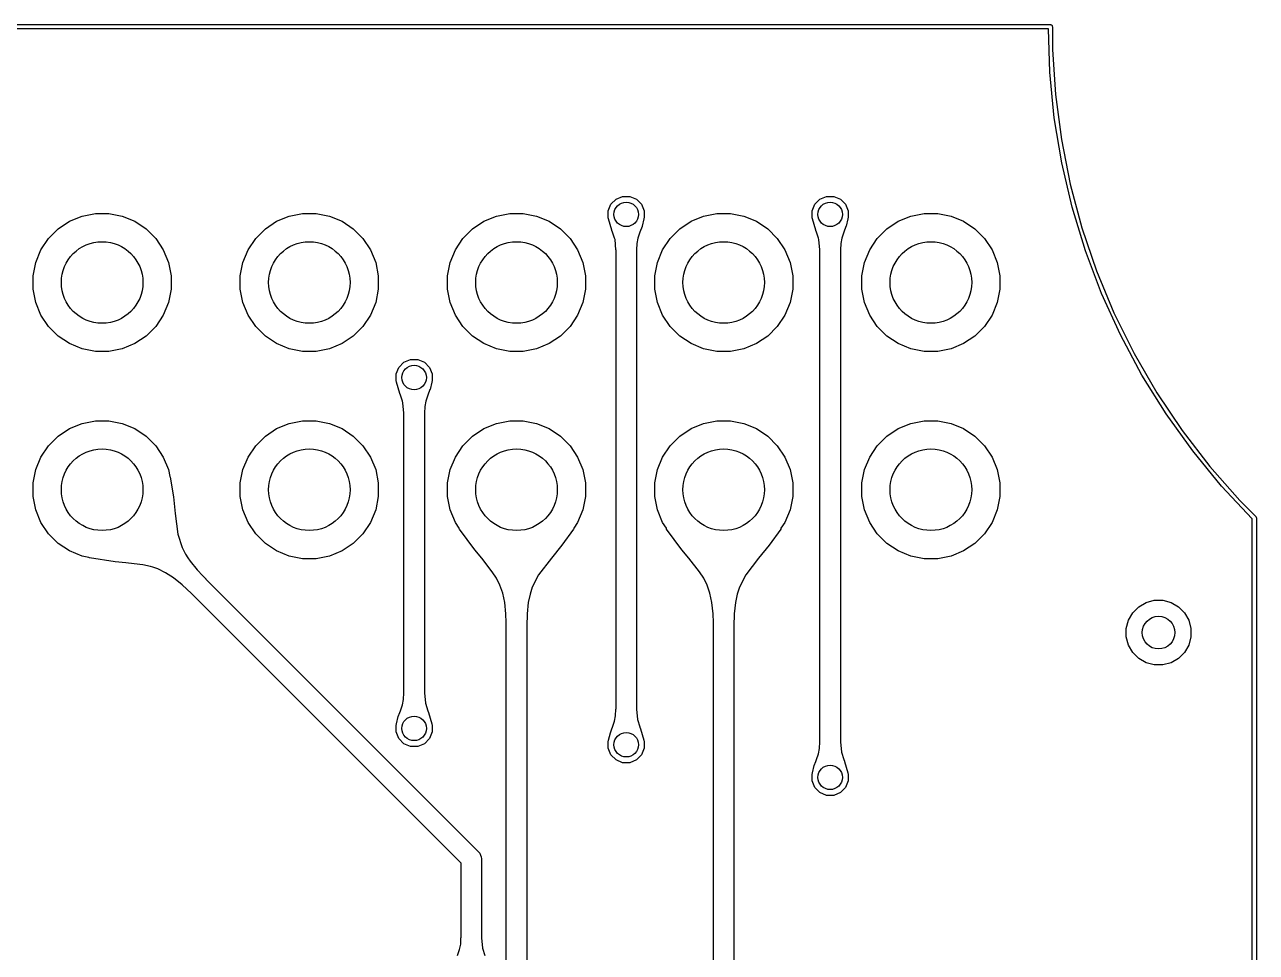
# Model space of a CAD drawing. Extents: x 89 to 178, y -115 to -57.
# Drawn here: x 156.92 to 172.03, y -68.34 to -56.97 of the extents above; entities that cross this region are included whole.
import ezdxf

# ---------------------------------------------------------------- set-up
doc = ezdxf.new("R2010")
doc.units = 0
doc.layers.add('BLACK', color=7, linetype='CONTINUOUS')

msp = doc.modelspace()

# ---------------------------------------------------------------- linework, layer by layer
at = {"layer": 'BLACK', "linetype": 'CONTINUOUS'}
for p, q in [((97.5, -56.975), (169.5, -56.975)), ((169.47582, -57.025), (97.524182, -57.025)), ((169.493334, -57.558799), (169.47582, -57.025)), ((169.5, -56.975), (169.506153, -56.976224)), ((169.506153, -56.976224), (169.507725, -56.976224)), ((169.507725, -56.976224), (169.508317, -56.976654)), ((169.508317, -56.976654), (169.509567, -56.976903)), ((169.509567, -56.976903), (169.511976, -56.979312)), ((169.511976, -56.979312), (169.520225, -56.985305)), ((169.520225, -56.985305), (169.52131, -56.988646)), ((169.52131, -56.988646), (169.523097, -56.990433)), ((169.523097, -56.990433), (169.523097, -56.994143)), ((169.523097, -56.994143), (169.525, -57)), ((169.525, -57), (169.52502, -57.278059)), ((169.52502, -57.278059), (169.561473, -57.832981)), ((169.548257, -58.115194), (169.493334, -57.558799)), ((169.561473, -57.832981), (169.634221, -58.384321)), ((169.639532, -58.666793), (169.548257, -58.115194)), ((169.634221, -58.384321), (169.742952, -58.929706)), ((169.766767, -59.211223), (169.639532, -58.666793)), ((169.742952, -58.929706), (169.887199, -59.466791)), ((164.079323, -59.256107), (164.112919, -59.174999)), ((164.112919, -59.174999), (164.174997, -59.112921)), ((164.174997, -59.112921), (164.256105, -59.079325)), ((164.256105, -59.079325), (164.343895, -59.079325)), ((164.343895, -59.079325), (164.425003, -59.112921)), ((164.425003, -59.112921), (164.487081, -59.174999)), ((164.487081, -59.174999), (164.520677, -59.256107)), ((166.579323, -59.256107), (166.612919, -59.174999)), ((166.612919, -59.174999), (166.674997, -59.112921)), ((166.674997, -59.112921), (166.756105, -59.079325)), ((166.756105, -59.079325), (166.843895, -59.079325)), ((166.843895, -59.079325), (166.925003, -59.112921)), ((166.925003, -59.112921), (166.987081, -59.174999)), ((166.987081, -59.174999), (167.020677, -59.256107)), ((157.474313, -59.385367), (157.628258, -59.321601)), ((157.628258, -59.321601), (157.791685, -59.289093)), ((157.791685, -59.289093), (157.958315, -59.289093)), ((157.958315, -59.289093), (158.121742, -59.321601)), ((158.121742, -59.321601), (158.275687, -59.385367)), ((160.014313, -59.385367), (160.168258, -59.321601)), ((160.168258, -59.321601), (160.331685, -59.289093)), ((160.331685, -59.289093), (160.498315, -59.289093)), ((160.498315, -59.289093), (160.661742, -59.321601)), ((160.661742, -59.321601), (160.815687, -59.385367)), ((162.554313, -59.385367), (162.708258, -59.321601)), ((162.708258, -59.321601), (162.871685, -59.289093)), ((162.871685, -59.289093), (163.038315, -59.289093)), ((163.038315, -59.289093), (163.201742, -59.321601)), ((163.201742, -59.321601), (163.355687, -59.385367)), ((164.079323, -59.343897), (164.079323, -59.256107)), ((164.520677, -59.256107), (164.520677, -59.343897)), ((165.094313, -59.385367), (165.248258, -59.321601)), ((165.248258, -59.321601), (165.411685, -59.289093)), ((165.411685, -59.289093), (165.578315, -59.289093)), ((165.578315, -59.289093), (165.741742, -59.321601)), ((165.741742, -59.321601), (165.895687, -59.385367)), ((166.579323, -59.343897), (166.579323, -59.256107)), ((167.020677, -59.256107), (167.020677, -59.343897)), ((167.634313, -59.385367), (167.788258, -59.321601)), ((167.788258, -59.321601), (167.951685, -59.289093)), ((167.951685, -59.289093), (168.118315, -59.289093)), ((168.118315, -59.289093), (168.281742, -59.321601)), ((168.281742, -59.321601), (168.435687, -59.385367)), ((169.929416, -59.746141), (169.766767, -59.211223)), ((157.217941, -59.595766), (157.335766, -59.477941)), ((157.335766, -59.477941), (157.474313, -59.385367)), ((158.275687, -59.385367), (158.414234, -59.477941)), ((158.414234, -59.477941), (158.532059, -59.595766)), ((159.757941, -59.595766), (159.875766, -59.477941)), ((159.875766, -59.477941), (160.014313, -59.385367)), ((160.815687, -59.385367), (160.954234, -59.477941)), ((160.954234, -59.477941), (161.072059, -59.595766)), ((162.297941, -59.595766), (162.415766, -59.477941)), ((162.415766, -59.477941), (162.554313, -59.385367)), ((163.355687, -59.385367), (163.494234, -59.477941)), ((163.494234, -59.477941), (163.612059, -59.595766)), ((164.083185, -59.353222), (164.079323, -59.343897)), ((164.082869, -59.356095), (164.083185, -59.353222)), ((164.123466, -59.495731), (164.082869, -59.356095)), ((164.494197, -59.446823), (164.467997, -59.517326)), ((164.494563, -59.445655), (164.494197, -59.446823)), ((164.517618, -59.355816), (164.494563, -59.445655)), ((164.520677, -59.343897), (164.517184, -59.352329)), ((164.517184, -59.352329), (164.51775, -59.35524)), ((164.51775, -59.35524), (164.517618, -59.355816)), ((164.837941, -59.595766), (164.955766, -59.477941)), ((164.955766, -59.477941), (165.094313, -59.385367)), ((165.895687, -59.385367), (166.034234, -59.477941)), ((166.034234, -59.477941), (166.152059, -59.595766)), ((166.583185, -59.353222), (166.579323, -59.343897)), ((166.582869, -59.356095), (166.583185, -59.353222)), ((166.623466, -59.495731), (166.582869, -59.356095)), ((166.994197, -59.446823), (166.967997, -59.517326)), ((166.994563, -59.445655), (166.994197, -59.446823)), ((167.017618, -59.355816), (166.994563, -59.445655)), ((167.020677, -59.343897), (167.017184, -59.352329)), ((167.017184, -59.352329), (167.01775, -59.35524)), ((167.01775, -59.35524), (167.017618, -59.355816)), ((167.377941, -59.595766), (167.495766, -59.477941)), ((167.495766, -59.477941), (167.634313, -59.385367)), ((168.435687, -59.385367), (168.574234, -59.477941)), ((168.574234, -59.477941), (168.692059, -59.595766)), ((169.887199, -59.466791), (170.06634, -59.993266)), ((157.125367, -59.734313), (157.217941, -59.595766)), ((158.532059, -59.595766), (158.624633, -59.734313)), ((159.665367, -59.734313), (159.757941, -59.595766)), ((161.072059, -59.595766), (161.164633, -59.734313)), ((162.205367, -59.734313), (162.297941, -59.595766)), ((163.612059, -59.595766), (163.704633, -59.734313)), ((164.12383, -59.496791), (164.123466, -59.495731)), ((164.131993, -59.517305), (164.12383, -59.496791)), ((164.131999, -59.517325), (164.131993, -59.517305)), ((164.132005, -59.517339), (164.131999, -59.517325)), ((164.156404, -59.590256), (164.132005, -59.517339)), ((164.162466, -59.608373), (164.156404, -59.590256)), ((164.173987, -59.734578), (164.162466, -59.608373)), ((164.442055, -59.590256), (164.429632, -59.655292)), ((164.442059, -59.590243), (164.442055, -59.590256)), ((164.467997, -59.517326), (164.442059, -59.590243)), ((164.745367, -59.734313), (164.837941, -59.595766)), ((166.152059, -59.595766), (166.244633, -59.734313)), ((166.62383, -59.496791), (166.623466, -59.495731)), ((166.631993, -59.517305), (166.62383, -59.496791)), ((166.631999, -59.517325), (166.631993, -59.517305)), ((166.632005, -59.517339), (166.631999, -59.517325)), ((166.656404, -59.590256), (166.632005, -59.517339)), ((166.662466, -59.608373), (166.656404, -59.590256)), ((166.673987, -59.734578), (166.662466, -59.608373)), ((166.942055, -59.590256), (166.929632, -59.655292)), ((166.942059, -59.590243), (166.942055, -59.590256)), ((166.967997, -59.517326), (166.942059, -59.590243)), ((167.285367, -59.734313), (167.377941, -59.595766)), ((168.692059, -59.595766), (168.784633, -59.734313)), ((157.061601, -59.888258), (157.125367, -59.734313)), ((158.624633, -59.734313), (158.688399, -59.888258)), ((159.601601, -59.888258), (159.665367, -59.734313)), ((161.164633, -59.734313), (161.228399, -59.888258)), ((162.141601, -59.888258), (162.205367, -59.734313)), ((163.704633, -59.734313), (163.768399, -59.888258)), ((164.174029, -59.735043), (164.173987, -59.734578)), ((164.175, -59.737114), (164.174029, -59.735043)), ((164.175, -65.364226), (164.175, -59.737114)), ((164.425569, -59.734578), (164.425, -59.735774)), ((164.425, -59.735774), (164.425, -65.362887)), ((164.429632, -59.655292), (164.425569, -59.734578)), ((164.681601, -59.888258), (164.745367, -59.734313)), ((166.244633, -59.734313), (166.308399, -59.888258)), ((166.674029, -59.735043), (166.673987, -59.734578)), ((166.675, -59.737114), (166.674029, -59.735043)), ((166.675, -65.764226), (166.675, -59.737114)), ((166.925569, -59.734578), (166.925, -59.735774)), ((166.925, -59.735774), (166.925, -65.762887)), ((166.929632, -59.655292), (166.925569, -59.734578)), ((167.221601, -59.888258), (167.285367, -59.734313)), ((168.784633, -59.734313), (168.848399, -59.888258)), ((170.126777, -60.269248), (169.929416, -59.746141)), ((157.029093, -60.051685), (157.061601, -59.888258)), ((158.688399, -59.888258), (158.720907, -60.051685)), ((159.569093, -60.051685), (159.601601, -59.888258)), ((161.228399, -59.888258), (161.260907, -60.051685)), ((162.109093, -60.051685), (162.141601, -59.888258)), ((163.768399, -59.888258), (163.800907, -60.051685)), ((164.649093, -60.051685), (164.681601, -59.888258)), ((166.308399, -59.888258), (166.340907, -60.051685)), ((167.189093, -60.051685), (167.221601, -59.888258)), ((168.848399, -59.888258), (168.880907, -60.051685)), ((157.029093, -60.218315), (157.029093, -60.051685)), ((158.720907, -60.051685), (158.720907, -60.218315)), ((159.569093, -60.218315), (159.569093, -60.051685)), ((161.260907, -60.051685), (161.260907, -60.218315)), ((162.109093, -60.218315), (162.109093, -60.051685)), ((163.800907, -60.051685), (163.800907, -60.218315)), ((164.649093, -60.218315), (164.649093, -60.051685)), ((166.340907, -60.051685), (166.340907, -60.218315)), ((167.189093, -60.218315), (167.189093, -60.051685)), ((168.880907, -60.051685), (168.880907, -60.218315)), ((170.06634, -59.993266), (170.279606, -60.506866)), ((157.061601, -60.381742), (157.029093, -60.218315)), ((158.720907, -60.218315), (158.688399, -60.381742)), ((159.601601, -60.381742), (159.569093, -60.218315)), ((161.260907, -60.218315), (161.228399, -60.381742)), ((162.141601, -60.381742), (162.109093, -60.218315)), ((163.800907, -60.218315), (163.768399, -60.381742)), ((164.681601, -60.381742), (164.649093, -60.218315)), ((166.340907, -60.218315), (166.308399, -60.381742)), ((167.221601, -60.381742), (167.189093, -60.218315)), ((168.880907, -60.218315), (168.848399, -60.381742)), ((157.125367, -60.535687), (157.061601, -60.381742)), ((158.688399, -60.381742), (158.624633, -60.535687)), ((159.665367, -60.535687), (159.601601, -60.381742)), ((161.228399, -60.381742), (161.164633, -60.535687)), ((162.205367, -60.535687), (162.141601, -60.381742)), ((163.768399, -60.381742), (163.704633, -60.535687)), ((164.745367, -60.535687), (164.681601, -60.381742)), ((166.308399, -60.381742), (166.244633, -60.535687)), ((167.285367, -60.535687), (167.221601, -60.381742)), ((168.848399, -60.381742), (168.784633, -60.535687)), ((170.358003, -60.778294), (170.126777, -60.269248)), ((157.217941, -60.674234), (157.125367, -60.535687)), ((158.624633, -60.535687), (158.532059, -60.674234)), ((159.757941, -60.674234), (159.665367, -60.535687)), ((161.164633, -60.535687), (161.072059, -60.674234)), ((162.297941, -60.674234), (162.205367, -60.535687)), ((163.704633, -60.535687), (163.612059, -60.674234)), ((164.837941, -60.674234), (164.745367, -60.535687)), ((166.244633, -60.535687), (166.152059, -60.674234)), ((167.377941, -60.674234), (167.285367, -60.535687)), ((168.784633, -60.535687), (168.692059, -60.674234)), ((170.279606, -60.506866), (170.526078, -61.005383)), ((157.335766, -60.792059), (157.217941, -60.674234)), ((158.532059, -60.674234), (158.414234, -60.792059)), ((159.875766, -60.792059), (159.757941, -60.674234)), ((161.072059, -60.674234), (160.954234, -60.792059)), ((162.415766, -60.792059), (162.297941, -60.674234)), ((163.612059, -60.674234), (163.494234, -60.792059)), ((164.955766, -60.792059), (164.837941, -60.674234)), ((166.152059, -60.674234), (166.034234, -60.792059)), ((167.495766, -60.792059), (167.377941, -60.674234)), ((168.692059, -60.674234), (168.574234, -60.792059)), ((157.474313, -60.884633), (157.335766, -60.792059)), ((158.414234, -60.792059), (158.275687, -60.884633)), ((160.014313, -60.884633), (159.875766, -60.792059)), ((160.954234, -60.792059), (160.815687, -60.884633)), ((162.554313, -60.884633), (162.415766, -60.792059)), ((163.494234, -60.792059), (163.355687, -60.884633)), ((165.094313, -60.884633), (164.955766, -60.792059)), ((166.034234, -60.792059), (165.895687, -60.884633)), ((167.634313, -60.884633), (167.495766, -60.792059)), ((168.574234, -60.792059), (168.435687, -60.884633)), ((170.622098, -61.271088), (170.358003, -60.778294)), ((157.628258, -60.948399), (157.474313, -60.884633)), ((157.791685, -60.980907), (157.628258, -60.948399)), ((157.958315, -60.980907), (157.791685, -60.980907)), ((158.121742, -60.948399), (157.958315, -60.980907)), ((158.275687, -60.884633), (158.121742, -60.948399)), ((160.168258, -60.948399), (160.014313, -60.884633)), ((160.331685, -60.980907), (160.168258, -60.948399)), ((160.498315, -60.980907), (160.331685, -60.980907)), ((160.661742, -60.948399), (160.498315, -60.980907)), ((160.815687, -60.884633), (160.661742, -60.948399)), ((162.708258, -60.948399), (162.554313, -60.884633)), ((162.871685, -60.980907), (162.708258, -60.948399)), ((163.038315, -60.980907), (162.871685, -60.980907)), ((163.201742, -60.948399), (163.038315, -60.980907)), ((163.355687, -60.884633), (163.201742, -60.948399)), ((165.248258, -60.948399), (165.094313, -60.884633)), ((165.411685, -60.980907), (165.248258, -60.948399)), ((165.578315, -60.980907), (165.411685, -60.980907)), ((165.741742, -60.948399), (165.578315, -60.980907)), ((165.895687, -60.884633), (165.741742, -60.948399)), ((167.788258, -60.948399), (167.634313, -60.884633)), ((167.951685, -60.980907), (167.788258, -60.948399)), ((168.118315, -60.980907), (167.951685, -60.980907)), ((168.281742, -60.948399), (168.118315, -60.980907)), ((168.435687, -60.884633), (168.281742, -60.948399)), ((161.512919, -61.174997), (161.574997, -61.112919)), ((161.574997, -61.112919), (161.656105, -61.079323)), ((161.656105, -61.079323), (161.743895, -61.079323)), ((161.743895, -61.079323), (161.825003, -61.112919)), ((161.825003, -61.112919), (161.887081, -61.174997)), ((170.526078, -61.005383), (170.804698, -61.486672)), ((161.479323, -61.256105), (161.512919, -61.174997)), ((161.479323, -61.343895), (161.479323, -61.256105)), ((161.887081, -61.174997), (161.920677, -61.256105)), ((161.920677, -61.256105), (161.920677, -61.343895)), ((170.917928, -61.745511), (170.622098, -61.271088)), ((161.483185, -61.35322), (161.479323, -61.343895)), ((161.482869, -61.356093), (161.483185, -61.35322)), ((161.523466, -61.495729), (161.482869, -61.356093)), ((161.894197, -61.446821), (161.867997, -61.517324)), ((161.894563, -61.445653), (161.894197, -61.446821)), ((161.917618, -61.355814), (161.894563, -61.445653)), ((161.920677, -61.343895), (161.917184, -61.352327)), ((161.917184, -61.352327), (161.91775, -61.355238)), ((161.91775, -61.355238), (161.917618, -61.355814)), ((161.52383, -61.496789), (161.523466, -61.495729)), ((161.531993, -61.517303), (161.52383, -61.496789)), ((161.531999, -61.517323), (161.531993, -61.517303)), ((161.532005, -61.517337), (161.531999, -61.517323)), ((161.556404, -61.590254), (161.532005, -61.517337)), ((161.562466, -61.608371), (161.556404, -61.590254)), ((161.573987, -61.734576), (161.562466, -61.608371)), ((161.842055, -61.590254), (161.829632, -61.65529)), ((161.842059, -61.590241), (161.842055, -61.590254)), ((161.867997, -61.517324), (161.842059, -61.590241)), ((170.804698, -61.486672), (171.114265, -61.948662)), ((161.574029, -61.735041), (161.573987, -61.734576)), ((161.575, -61.737112), (161.574029, -61.735041)), ((161.575, -65.164226), (161.575, -61.737112)), ((161.825569, -61.734576), (161.825, -61.735772)), ((161.825, -61.735772), (161.825, -65.162887)), ((161.829632, -61.65529), (161.825569, -61.734576)), ((171.244218, -62.199523), (170.917928, -61.745511)), ((157.474313, -61.925367), (157.628258, -61.861601)), ((157.628258, -61.861601), (157.791685, -61.829093)), ((157.791685, -61.829093), (157.958315, -61.829093)), ((157.958315, -61.829093), (158.121742, -61.861601)), ((158.121742, -61.861601), (158.275687, -61.925367)), ((160.014313, -61.925367), (160.168258, -61.861601)), ((160.168258, -61.861601), (160.331685, -61.829093)), ((160.331685, -61.829093), (160.498315, -61.829093)), ((160.498315, -61.829093), (160.661742, -61.861601)), ((160.661742, -61.861601), (160.815687, -61.925367)), ((162.554313, -61.925367), (162.708258, -61.861601)), ((162.708258, -61.861601), (162.871685, -61.829093)), ((162.871685, -61.829093), (163.038315, -61.829093)), ((163.038315, -61.829093), (163.201742, -61.861601)), ((163.201742, -61.861601), (163.355687, -61.925367)), ((165.094313, -61.925367), (165.248258, -61.861601)), ((165.248258, -61.861601), (165.411685, -61.829093)), ((165.411685, -61.829093), (165.578315, -61.829093)), ((165.578315, -61.829093), (165.741742, -61.861601)), ((165.741742, -61.861601), (165.895687, -61.925367)), ((167.634313, -61.925367), (167.788258, -61.861601)), ((167.788258, -61.861601), (167.951685, -61.829093)), ((167.951685, -61.829093), (168.118315, -61.829093)), ((168.118315, -61.829093), (168.281742, -61.861601)), ((168.281742, -61.861601), (168.435687, -61.925367)), ((157.217941, -62.135766), (157.335766, -62.017941)), ((157.335766, -62.017941), (157.474313, -61.925367)), ((158.275687, -61.925367), (158.414234, -62.017941)), ((158.414234, -62.017941), (158.532059, -62.135766)), ((159.757941, -62.135766), (159.875766, -62.017941)), ((159.875766, -62.017941), (160.014313, -61.925367)), ((160.815687, -61.925367), (160.954234, -62.017941)), ((160.954234, -62.017941), (161.072059, -62.135766)), ((162.297941, -62.135766), (162.415766, -62.017941)), ((162.415766, -62.017941), (162.554313, -61.925367)), ((163.355687, -61.925367), (163.494234, -62.017941)), ((163.494234, -62.017941), (163.612059, -62.135766)), ((164.837941, -62.135766), (164.955766, -62.017941)), ((164.955766, -62.017941), (165.094313, -61.925367)), ((165.895687, -61.925367), (166.034234, -62.017941)), ((166.034234, -62.017941), (166.152059, -62.135766)), ((167.377941, -62.135766), (167.495766, -62.017941)), ((167.495766, -62.017941), (167.634313, -61.925367)), ((168.435687, -61.925367), (168.574234, -62.017941)), ((168.574234, -62.017941), (168.692059, -62.135766)), ((171.114265, -61.948662), (171.45345, -62.389368)), ((157.125367, -62.274313), (157.217941, -62.135766)), ((158.532059, -62.135766), (158.624633, -62.274313)), ((159.665367, -62.274313), (159.757941, -62.135766)), ((161.072059, -62.135766), (161.164633, -62.274313)), ((162.205367, -62.274313), (162.297941, -62.135766)), ((163.612059, -62.135766), (163.704633, -62.274313)), ((164.745367, -62.274313), (164.837941, -62.135766)), ((166.152059, -62.135766), (166.244633, -62.274313)), ((167.285367, -62.274313), (167.377941, -62.135766)), ((168.692059, -62.135766), (168.784633, -62.274313)), ((171.599567, -62.631171), (171.244218, -62.199523)), ((157.061601, -62.428258), (157.125367, -62.274313)), ((158.624633, -62.274313), (158.688399, -62.428258)), ((159.601601, -62.428258), (159.665367, -62.274313)), ((161.164633, -62.274313), (161.228399, -62.428258)), ((162.141601, -62.428258), (162.205367, -62.274313)), ((163.704633, -62.274313), (163.768399, -62.428258)), ((164.681601, -62.428258), (164.745367, -62.274313)), ((166.244633, -62.274313), (166.308399, -62.428258)), ((167.221601, -62.428258), (167.285367, -62.274313)), ((168.784633, -62.274313), (168.848399, -62.428258)), ((157.029093, -62.591685), (157.061601, -62.428258)), ((158.688399, -62.428258), (158.7053, -62.513226)), ((158.7053, -62.513226), (158.705565, -62.513279)), ((158.705565, -62.513279), (158.710532, -62.52073)), ((159.569093, -62.591685), (159.601601, -62.428258)), ((161.228399, -62.428258), (161.260907, -62.591685)), ((162.109093, -62.591685), (162.141601, -62.428258)), ((163.768399, -62.428258), (163.800907, -62.591685)), ((164.649093, -62.591685), (164.681601, -62.428258)), ((166.308399, -62.428258), (166.340907, -62.591685)), ((167.189093, -62.591685), (167.221601, -62.428258)), ((168.848399, -62.428258), (168.880907, -62.591685)), ((171.45345, -62.389368), (171.820793, -62.806892)), ((157.029093, -62.758315), (157.029093, -62.591685)), ((158.710532, -62.52073), (158.710604, -62.521129)), ((158.710604, -62.521129), (158.749741, -62.762621)), ((159.569093, -62.758315), (159.569093, -62.591685)), ((161.260907, -62.591685), (161.260907, -62.758315)), ((162.109093, -62.758315), (162.109093, -62.591685)), ((163.800907, -62.591685), (163.800907, -62.758315)), ((164.649093, -62.758315), (164.649093, -62.591685)), ((166.340907, -62.591685), (166.340907, -62.758315)), ((167.189093, -62.758315), (167.189093, -62.591685)), ((168.880907, -62.591685), (168.880907, -62.758315)), ((171.975091, -63.030772), (171.599567, -62.631171)), ((157.061601, -62.921742), (157.029093, -62.758315)), ((158.749741, -62.762621), (158.749828, -62.763268)), ((158.749828, -62.763268), (158.771302, -62.967242)), ((159.601601, -62.921742), (159.569093, -62.758315)), ((161.260907, -62.758315), (161.228399, -62.921742)), ((162.141601, -62.921742), (162.109093, -62.758315)), ((163.800907, -62.758315), (163.768399, -62.921742)), ((164.681601, -62.921742), (164.649093, -62.758315)), ((166.340907, -62.758315), (166.308399, -62.921742)), ((167.221601, -62.921742), (167.189093, -62.758315)), ((168.880907, -62.758315), (168.848399, -62.921742)), ((171.820793, -62.806892), (172.017739, -63.00318)), ((157.125367, -63.075687), (157.061601, -62.921742)), ((158.771302, -62.967242), (158.804175, -63.221259)), ((159.665367, -63.075687), (159.601601, -62.921742)), ((161.228399, -62.921742), (161.164633, -63.075687)), ((162.205367, -63.075687), (162.141601, -62.921742)), ((163.768399, -62.921742), (163.704633, -63.075687)), ((164.745367, -63.075687), (164.681601, -62.921742)), ((166.308399, -62.921742), (166.244633, -63.075687)), ((167.285367, -63.075687), (167.221601, -62.921742)), ((168.848399, -62.921742), (168.784633, -63.075687)), ((157.217941, -63.214234), (157.125367, -63.075687)), ((159.757941, -63.214234), (159.665367, -63.075687)), ((161.164633, -63.075687), (161.072059, -63.214234)), ((162.253636, -63.147927), (162.205367, -63.075687)), ((163.704633, -63.075687), (163.656501, -63.147721)), ((164.793636, -63.147927), (164.745367, -63.075687)), ((166.244633, -63.075687), (166.196501, -63.147721)), ((167.377941, -63.214234), (167.285367, -63.075687)), ((168.784633, -63.075687), (168.692059, -63.214234)), ((171.975, -90.3), (171.975091, -63.030772)), ((172.017739, -63.00318), (172.017739, -63.003181)), ((172.017739, -63.003181), (172.020559, -63.008692)), ((172.020559, -63.008692), (172.023189, -63.011322)), ((172.023189, -63.011322), (172.024005, -63.015427)), ((172.024005, -63.015427), (172.024777, -63.016935)), ((172.024777, -63.016935), (172.024569, -63.018261)), ((172.024569, -63.018261), (172.025092, -63.020889)), ((172.025092, -63.020889), (172.025, -90.275)), ((157.335766, -63.332059), (157.217941, -63.214234)), ((158.804175, -63.221259), (158.85527, -63.381056)), ((159.875766, -63.332059), (159.757941, -63.214234)), ((161.072059, -63.214234), (160.954234, -63.332059)), ((162.253356, -63.148391), (162.253636, -63.147927)), ((162.255499, -63.157086), (162.253356, -63.148391)), ((162.443034, -63.411977), (162.255499, -63.157086)), ((163.654664, -63.15706), (163.511577, -63.355494)), ((163.654896, -63.156727), (163.654664, -63.15706)), ((163.656651, -63.147946), (163.654896, -63.156727)), ((163.656501, -63.147721), (163.656651, -63.147946)), ((164.793356, -63.148391), (164.793636, -63.147927)), ((164.795499, -63.157086), (164.793356, -63.148391)), ((164.983034, -63.411977), (164.795499, -63.157086)), ((166.194664, -63.15706), (166.051577, -63.355494)), ((166.194896, -63.156727), (166.194664, -63.15706)), ((166.196651, -63.147946), (166.194896, -63.156727)), ((166.196501, -63.147721), (166.196651, -63.147946)), ((167.495766, -63.332059), (167.377941, -63.214234)), ((168.692059, -63.214234), (168.574234, -63.332059)), ((157.474313, -63.424633), (157.335766, -63.332059)), ((158.85527, -63.381056), (158.855271, -63.381059)), ((158.855271, -63.381059), (158.897652, -63.463351)), ((160.014313, -63.424633), (159.875766, -63.332059)), ((160.954234, -63.332059), (160.815687, -63.424633)), ((162.443412, -63.412463), (162.443034, -63.411977)), ((162.527854, -63.515414), (162.443412, -63.412463)), ((163.511181, -63.356012), (163.382142, -63.515418)), ((163.511577, -63.355494), (163.511181, -63.356012)), ((164.983412, -63.412463), (164.983034, -63.411977)), ((165.067854, -63.515414), (164.983412, -63.412463)), ((166.051181, -63.356012), (165.922142, -63.515418)), ((166.051577, -63.355494), (166.051181, -63.356012)), ((167.634313, -63.424633), (167.495766, -63.332059)), ((168.574234, -63.332059), (168.435687, -63.424633)), ((157.628258, -63.488399), (157.474313, -63.424633)), ((157.71347, -63.505349), (157.628258, -63.488399)), ((157.7136, -63.505874), (157.71347, -63.505349)), ((157.721263, -63.510507), (157.7136, -63.505874)), ((158.034114, -63.558136), (157.721263, -63.510507)), ((158.034725, -63.558212), (158.034114, -63.558136)), ((158.1672, -63.571297), (158.034725, -63.558212)), ((158.266192, -63.582791), (158.1672, -63.571297)), ((158.897652, -63.463351), (158.927495, -63.508667)), ((158.927495, -63.508667), (158.954729, -63.55002)), ((158.954729, -63.55002), (159.041057, -63.657253)), ((160.168258, -63.488399), (160.014313, -63.424633)), ((160.331685, -63.520907), (160.168258, -63.488399)), ((160.498315, -63.520907), (160.331685, -63.520907)), ((160.661742, -63.488399), (160.498315, -63.520907)), ((160.815687, -63.424633), (160.661742, -63.488399)), ((162.657821, -63.679527), (162.527854, -63.515414)), ((163.382142, -63.515418), (163.225764, -63.718285)), ((165.197821, -63.679527), (165.067854, -63.515414)), ((165.922142, -63.515418), (165.765764, -63.718285)), ((167.788258, -63.488399), (167.634313, -63.424633)), ((167.951685, -63.520907), (167.788258, -63.488399)), ((168.118315, -63.520907), (167.951685, -63.520907)), ((168.281742, -63.488399), (168.118315, -63.520907)), ((168.435687, -63.424633), (168.281742, -63.488399)), ((158.37517, -63.595445), (158.266192, -63.582791)), ((158.375174, -63.595446), (158.37517, -63.595445)), ((158.375183, -63.595447), (158.375174, -63.595446)), ((158.468571, -63.615535), (158.375183, -63.595447)), ((158.498443, -63.625582), (158.468571, -63.615535)), ((158.559837, -63.646232), (158.498443, -63.625582)), ((158.652645, -63.691475), (158.559837, -63.646232)), ((158.652648, -63.691477), (158.652645, -63.691475)), ((158.65265, -63.691478), (158.652648, -63.691477)), ((158.750669, -63.755202), (158.65265, -63.691478)), ((159.041057, -63.657253), (159.110493, -63.731013)), ((162.709655, -63.759771), (162.657821, -63.679527)), ((163.225764, -63.718285), (163.148896, -63.867416)), ((165.249655, -63.759771), (165.197821, -63.679527)), ((165.765764, -63.718285), (165.688896, -63.867416)), ((158.750679, -63.755209), (158.750669, -63.755202)), ((158.857614, -63.841373), (158.750679, -63.755209)), ((158.968878, -63.946137), (158.857614, -63.841373)), ((159.110493, -63.731013), (159.146139, -63.768878)), ((159.146139, -63.768878), (159.146435, -63.769658)), ((159.146435, -63.769658), (162.488388, -67.111611)), ((162.709657, -63.759776), (162.709655, -63.759771)), ((162.70966, -63.75978), (162.709657, -63.759776)), ((162.752489, -63.846018), (162.70966, -63.75978)), ((162.786122, -63.943635), (162.752489, -63.846018)), ((163.148896, -63.867416), (163.120675, -63.955571)), ((165.249657, -63.759776), (165.249655, -63.759771)), ((165.24966, -63.75978), (165.249657, -63.759776)), ((165.292489, -63.846018), (165.24966, -63.75978)), ((165.326122, -63.943635), (165.292489, -63.846018)), ((165.688896, -63.867416), (165.660675, -63.955571)), ((158.969678, -63.946454), (158.968878, -63.946137)), ((162.275, -67.251776), (158.969678, -63.946454)), ((162.810375, -64.05802), (162.786122, -63.943635)), ((163.120674, -63.955577), (163.099752, -64.057208)), ((163.120675, -63.955571), (163.120674, -63.955577)), ((165.350375, -64.05802), (165.326122, -63.943635)), ((165.660674, -63.955577), (165.639752, -64.057208)), ((165.660675, -63.955571), (165.660674, -63.955577)), ((162.825063, -64.194567), (162.810375, -64.05802)), ((163.099749, -64.057229), (163.08497, -64.194061)), ((163.099752, -64.057208), (163.099749, -64.057229)), ((165.365063, -64.194567), (165.350375, -64.05802)), ((165.639749, -64.057229), (165.62497, -64.194061)), ((165.639752, -64.057208), (165.639749, -64.057229)), ((170.50886, -64.182696), (170.582696, -64.10886)), ((170.582696, -64.10886), (170.673128, -64.056649)), ((170.673128, -64.056649), (170.773991, -64.029623)), ((170.773991, -64.029623), (170.878411, -64.029623)), ((170.878411, -64.029623), (170.979274, -64.056649)), ((170.979274, -64.056649), (171.069706, -64.10886)), ((171.069706, -64.10886), (171.143542, -64.182696)), ((162.828267, -64.301067), (162.825063, -64.194567)), ((162.829659, -64.347319), (162.828267, -64.301067)), ((163.084969, -64.194086), (163.080343, -64.34732)), ((163.08497, -64.194061), (163.084969, -64.194086)), ((165.368267, -64.301067), (165.365063, -64.194567)), ((165.369659, -64.347319), (165.368267, -64.301067)), ((165.624969, -64.194086), (165.620343, -64.34732)), ((165.62497, -64.194061), (165.624969, -64.194086)), ((170.429623, -64.373991), (170.456649, -64.273128)), ((170.456649, -64.273128), (170.50886, -64.182696)), ((171.143542, -64.182696), (171.195753, -64.273128)), ((171.195753, -64.273128), (171.222779, -64.373991)), ((162.83, -64.348108), (162.829659, -64.347319)), ((162.83, -70.793223), (162.83, -64.348108)), ((163.080343, -64.34732), (163.08, -64.348082)), ((163.08, -64.348082), (163.08, -70.845)), ((165.37, -64.348108), (165.369659, -64.347319)), ((165.37, -70.964282), (165.37, -64.348108)), ((165.620343, -64.34732), (165.62, -64.348082)), ((165.62, -64.348082), (165.62, -70.962712)), ((170.429623, -64.478411), (170.429623, -64.373991)), ((171.222779, -64.373991), (171.222779, -64.478411)), ((170.456649, -64.579274), (170.429623, -64.478411)), ((170.50886, -64.669706), (170.456649, -64.579274)), ((171.195753, -64.579274), (171.143542, -64.669706)), ((171.222779, -64.478411), (171.195753, -64.579274)), ((170.582696, -64.743542), (170.50886, -64.669706)), ((170.673128, -64.795753), (170.582696, -64.743542)), ((171.069706, -64.743542), (170.979274, -64.795753)), ((171.143542, -64.669706), (171.069706, -64.743542)), ((170.773991, -64.822779), (170.673128, -64.795753)), ((170.878411, -64.822779), (170.773991, -64.822779)), ((170.979274, -64.795753), (170.878411, -64.822779)), ((161.570368, -65.244702), (161.574431, -65.165423)), ((161.574431, -65.165423), (161.575, -65.164226)), ((161.825, -65.162887), (161.825971, -65.164959)), ((161.825971, -65.164959), (161.837534, -65.291632)), ((161.523977, -65.404268), (161.531994, -65.382696)), ((161.531994, -65.382696), (161.557943, -65.309751)), ((161.557943, -65.309751), (161.570368, -65.244702)), ((161.837534, -65.291632), (161.867993, -65.382662)), ((161.867993, -65.382662), (161.868004, -65.382691)), ((161.868004, -65.382691), (161.876168, -65.403208)), ((164.170368, -65.444702), (164.174431, -65.365423)), ((164.174431, -65.365423), (164.175, -65.364226)), ((164.425, -65.362887), (164.425971, -65.364959)), ((164.425971, -65.364959), (164.437534, -65.491632)), ((161.482373, -65.544215), (161.505437, -65.454337)), ((161.505437, -65.454337), (161.505802, -65.453176)), ((161.505802, -65.453176), (161.523977, -65.404268)), ((161.876168, -65.403208), (161.876532, -65.404268)), ((161.876532, -65.404268), (161.91713, -65.543906)), ((164.131994, -65.582696), (164.157943, -65.509751)), ((164.157943, -65.509751), (164.170368, -65.444702)), ((164.437534, -65.491632), (164.467993, -65.582662)), ((161.479323, -65.556105), (161.482815, -65.547673)), ((161.479323, -65.643895), (161.479323, -65.556105)), ((161.512919, -65.725003), (161.479323, -65.643895)), ((161.482249, -65.544761), (161.482373, -65.544215)), ((161.482815, -65.547673), (161.482249, -65.544761)), ((161.920677, -65.643895), (161.887081, -65.725003)), ((161.91713, -65.543906), (161.916813, -65.546777)), ((161.916813, -65.546777), (161.920677, -65.556105)), ((161.920677, -65.556105), (161.920677, -65.643895)), ((164.082373, -65.744215), (164.105437, -65.654337)), ((164.105437, -65.654337), (164.105802, -65.653176)), ((164.105802, -65.653176), (164.123977, -65.604268)), ((164.123977, -65.604268), (164.131994, -65.582696)), ((164.467993, -65.582662), (164.468004, -65.582691)), ((164.468004, -65.582691), (164.476168, -65.603208)), ((164.476168, -65.603208), (164.476532, -65.604268)), ((164.476532, -65.604268), (164.51713, -65.743906)), ((161.574997, -65.787081), (161.512919, -65.725003)), ((161.656105, -65.820677), (161.574997, -65.787081)), ((161.743895, -65.820677), (161.656105, -65.820677)), ((161.825003, -65.787081), (161.743895, -65.820677)), ((161.887081, -65.725003), (161.825003, -65.787081)), ((164.079323, -65.756105), (164.082815, -65.747673)), ((164.079323, -65.843895), (164.079323, -65.756105)), ((164.082249, -65.744761), (164.082373, -65.744215)), ((164.082815, -65.747673), (164.082249, -65.744761)), ((164.51713, -65.743906), (164.516813, -65.746777)), ((164.516813, -65.746777), (164.520677, -65.756105)), ((164.520677, -65.756105), (164.520677, -65.843895)), ((166.670368, -65.844702), (166.674431, -65.765423)), ((166.674431, -65.765423), (166.675, -65.764226)), ((166.925, -65.762887), (166.925971, -65.764959)), ((166.925971, -65.764959), (166.937534, -65.891632)), ((164.112919, -65.925003), (164.079323, -65.843895)), ((164.174997, -65.987081), (164.112919, -65.925003)), ((164.256105, -66.020677), (164.174997, -65.987081)), ((164.425003, -65.987081), (164.343895, -66.020677)), ((164.487081, -65.925003), (164.425003, -65.987081)), ((164.520677, -65.843895), (164.487081, -65.925003)), ((166.623977, -66.004268), (166.631994, -65.982696)), ((166.631994, -65.982696), (166.657943, -65.909751)), ((166.657943, -65.909751), (166.670368, -65.844702)), ((166.937534, -65.891632), (166.967993, -65.982662)), ((166.967993, -65.982662), (166.968004, -65.982691)), ((166.968004, -65.982691), (166.976168, -66.003208)), ((164.343895, -66.020677), (164.256105, -66.020677)), ((166.582373, -66.144215), (166.605437, -66.054337)), ((166.605437, -66.054337), (166.605802, -66.053176)), ((166.605802, -66.053176), (166.623977, -66.004268)), ((166.976168, -66.003208), (166.976532, -66.004268)), ((166.976532, -66.004268), (167.01713, -66.143906)), ((166.579323, -66.156105), (166.582815, -66.147673)), ((166.579323, -66.243895), (166.579323, -66.156105)), ((166.612919, -66.325003), (166.579323, -66.243895)), ((166.582249, -66.144761), (166.582373, -66.144215)), ((166.582815, -66.147673), (166.582249, -66.144761)), ((167.020677, -66.243895), (166.987081, -66.325003)), ((167.01713, -66.143906), (167.016813, -66.146777)), ((167.016813, -66.146777), (167.020677, -66.156105)), ((167.020677, -66.156105), (167.020677, -66.243895)), ((166.674997, -66.387081), (166.612919, -66.325003)), ((166.756105, -66.420677), (166.674997, -66.387081)), ((166.843895, -66.420677), (166.756105, -66.420677)), ((166.925003, -66.387081), (166.843895, -66.420677)), ((166.987081, -66.325003), (166.925003, -66.387081)), ((162.488388, -67.111611), (162.503933, -67.130553)), ((162.503933, -67.130553), (162.503934, -67.130554)), ((162.503934, -67.130554), (162.51308, -67.152634)), ((162.51308, -67.152634), (162.522342, -67.174997)), ((162.522342, -67.174997), (162.522598, -67.175614)), ((162.522598, -67.175614), (162.525, -67.2)), ((162.275, -68.164226), (162.275, -67.251776)), ((162.525, -67.2), (162.525, -68.162887)), ((162.257943, -68.309751), (162.270368, -68.244702)), ((162.270368, -68.244702), (162.274431, -68.165423)), ((162.274431, -68.165423), (162.275, -68.164226)), ((162.525, -68.162887), (162.525971, -68.164959)), ((162.525971, -68.164959), (162.537534, -68.291632)), ((162.231994, -68.382696), (162.257943, -68.309751)), ((162.537534, -68.291632), (162.567993, -68.382662))]:
    msp.add_line(p, q, dxfattribs=at)
at = {"layer": 'BLACK'}
for centre, radius in [((164.3, -59.300002), 0.15), ((166.8, -59.300002), 0.15), ((157.875, -60.135), 0.5), ((157.875, -60.135), 0.5), ((160.415, -60.135), 0.5), ((160.415, -60.135), 0.5), ((162.955, -60.135), 0.5), ((162.955, -60.135), 0.5), ((165.495, -60.135), 0.5), ((165.495, -60.135), 0.5), ((168.035, -60.135), 0.5), ((168.035, -60.135), 0.5), ((161.7, -61.3), 0.15), ((157.875, -62.675), 0.5), ((157.875, -62.675), 0.5), ((160.415, -62.675), 0.5), ((160.415, -62.675), 0.5), ((162.955, -62.675), 0.5), ((162.955, -62.675), 0.5), ((165.495, -62.675), 0.5), ((165.495, -62.675), 0.5), ((168.035, -62.675), 0.5), ((168.035, -62.675), 0.5), ((170.826201, -64.426201), 0.2), ((161.7, -65.6), 0.15), ((164.3, -65.8), 0.15), ((166.8, -66.2), 0.15)]:
    msp.add_circle(centre, radius, dxfattribs=at)
at = {"layer": 'WHITE'}
for centre, radius in [((164.3, -59.300002), 0.15), ((166.8, -59.300002), 0.15), ((157.875, -60.135), 0.5), ((160.415, -60.135), 0.5), ((162.955, -60.135), 0.5), ((165.495, -60.135), 0.5), ((168.035, -60.135), 0.5), ((161.7, -61.3), 0.15), ((157.875, -62.675), 0.5), ((160.415, -62.675), 0.5), ((162.955, -62.675), 0.5), ((165.495, -62.675), 0.5), ((168.035, -62.675), 0.5), ((170.826201, -64.426201), 0.2), ((161.7, -65.6), 0.15), ((164.3, -65.8), 0.15), ((166.8, -66.2), 0.15)]:
    msp.add_circle(centre, radius, dxfattribs=at)

doc.saveas('drawing.dxf')
